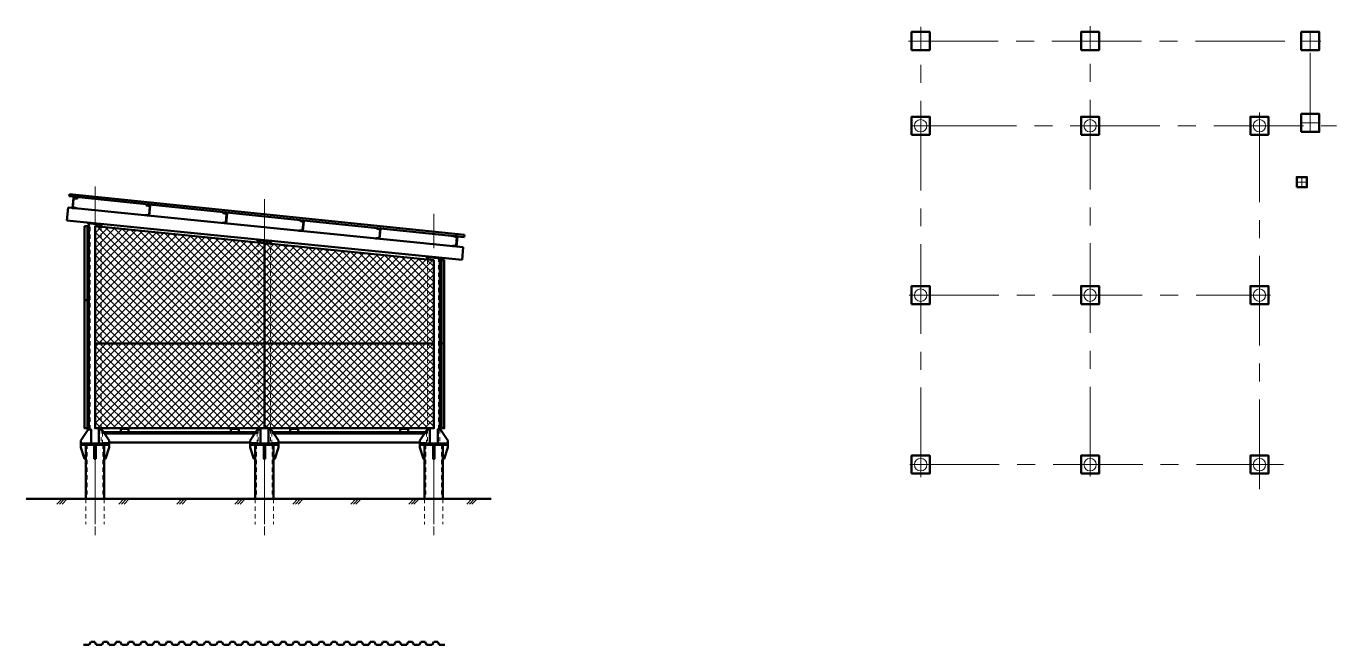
# Model space of a CAD drawing. Header units: millimetres. Extents: x -15843 to 52186, y -12703 to 19750.
# Drawn here: x -15843 to 7387, y 8798 to 19750 of the extents above; entities that cross this region are included whole.
import ezdxf

# ---------------------------------------------------------------- set-up
doc = ezdxf.new("R2010")
doc.units = ezdxf.units.MM
doc.linetypes.add('JIS_02_0.7', pattern=[1.35, 0.75, -0.6])
doc.linetypes.add('осевая', pattern=[50.8, 31.75, -6.35, 6.35, -6.35])
doc.layers.add('АС_Сваи', color=7, linetype='Continuous', lineweight=20)

# ---------------------------------------------------------------- blocks, each defined once
blk = doc.blocks.new('*U10')
at = {"color": 0, "linetype": 'ByBlock', "lineweight": -2}
blk.add_lwpolyline([(70, 0, 0.359625), (67, 3), (12, 14, -0.359625), (5, 23), (5, 157, -0.359625), (12, 166), (67, 177, 0.359625), (70, 180), (0, 180), (0, 0)], format="xyb", close=True, dxfattribs=at)
blk = doc.blocks.new('*U4')
at = {"color": 0, "linetype": 'ByBlock', "lineweight": -2}
blk.add_lwpolyline([(70, 0, 0.359625), (67, 3), (12, 14, -0.359625), (5, 23), (5, 157, -0.359625), (12, 166), (67, 177, 0.359625), (70, 180), (0, 180), (0, 0)], format="xyb", close=True, dxfattribs=at)

msp = doc.modelspace()

# ---------------------------------------------------------------- hatches: boundary and pattern name
at = {"layer": 'АС_Сваи', "ltscale": 100}
h = msp.add_hatch(dxfattribs=at)
h.set_pattern_fill('ANSI37', color=256, scale=30)
h.paths.add_polyline_path([(-14514, 14131), (-11734, 14131), (-11734, 15918), (-14514, 16196)], flags=16)
h.paths.add_polyline_path([(-14624, 14131), (-11624, 14131), (-11623, 15907), (-14624, 16207)])
h.paths.add_polyline_path([(-14514, 14131), (-14624, 14131), (-14624, 12631), (-14514, 12631)], flags=16)
h.paths.add_polyline_path([(-14624, 12631), (-11734, 12631), (-11734, 14131), (-14624, 14131)], flags=17)
h.paths.add_polyline_path([(-11624, 14131), (-14624, 14131), (-14624, 12631), (-11624, 12631)])
h.paths.add_polyline_path([(-11624, 15907), (-14624, 16207), (-14624, 14131), (-11624, 14131)], flags=17)
h.paths.add_polyline_path([(-11514, 15896), (-11623, 15907), (-11623, 14131), (-11514, 14131)], flags=0)
h.paths.add_polyline_path([(-11623, 12631), (-11514, 12631), (-11514, 14131), (-11623, 14131)], flags=16)
h.paths.add_polyline_path([(-11623, 14131), (-11623, 12631), (-8734, 12631), (-8734, 14131)], flags=17)
h.paths.add_polyline_path([(-8734, 14131), (-8734, 15618), (-11623, 15907), (-11623, 14131)], flags=16)
h.paths.add_polyline_path([(-8624, 15607), (-11623, 15907), (-11623, 14131), (-8624, 14131)])
h.paths.add_polyline_path([(-8624, 14131), (-11623, 14131), (-11623, 12631), (-8624, 12631)])
h = msp.add_hatch(dxfattribs=at)
h.set_pattern_fill('ANSI37', color=256, scale=30)
h.paths.add_polyline_path([(-14624, 14131), (-14514, 14131), (-14514, 16196), (-14624, 16207)])
h.paths.add_polyline_path([(-14514, 14131), (-14514, 12631), (-11734, 12631), (-11734, 14131)])
h.paths.add_polyline_path([(-11514, 14131), (-11514, 12631), (-8734, 12631), (-8734, 14131)])
h.paths.add_polyline_path([(-11624, 15907), (-11734, 15918), (-11734, 14131), (-11624, 14131)])
h.paths.add_polyline_path([(-11623, 14131), (-11514, 14131), (-11514, 15896), (-11623, 15907)], flags=17)
h.paths.add_polyline_path([(-8734, 14131), (-8734, 15618), (-11623, 15907), (-11623, 14131)])
h = msp.add_hatch(dxfattribs=at)
h.set_pattern_fill('ANSI37', color=256, scale=30)
h.paths.add_polyline_path([(-11514, 15896), (-11623, 15907), (-11623, 14131), (-11514, 14131)])

# ---------------------------------------------------------------- linework, layer by layer
at = {"layer": 'АС_Сваи', "linetype": 'осевая', "ltscale": 50}
for points in [[(3000, 11779), (3000, 19750)], [(0, 11763), (0, 19739)], [(-215, 19488), (7387, 19488)], [(6900, 18198), (6900, 19278)], [(0, 18098), (0, 18263)], [(6000, 11555), (6000, 18263)], [(110, 17988), (7364, 17988)], [(-14624, 10739), (-14624, 16915)], [(-11624, 10739), (-11624, 16686)], [(-8624, 10739), (-8624, 16426)], [(-203, 14988), (6198, 14988)], [(-195, 11988), (6424, 11988)]]:
    msp.add_lwpolyline(points, dxfattribs=at)
at = {"layer": 'АС_Сваи', "lineweight": 50, "ltscale": 100}
for points in [[(-160, 19328), (-160, 19648), (160, 19648), (160, 19328), (-160, 19328)], [(2840, 19328), (2840, 19648), (3160, 19648), (3160, 19328), (2840, 19328)], [(6740, 19328), (6740, 19648), (7060, 19648), (7060, 19328), (6740, 19328)], [(-160, 17828), (-160, 18148), (160, 18148), (160, 17828), (-160, 17828)], [(2840, 17828), (2840, 18148), (3160, 18148), (3160, 17828), (2840, 17828)], [(5840, 17828), (5840, 18148), (6160, 18148), (6160, 17828), (5840, 17828)], [(6740, 17878), (6740, 18198), (7060, 18198), (7060, 17878), (6740, 17878)], [(6660, 16898), (6660, 17078), (6840, 17078), (6840, 16898), (6660, 16898)], [(-15081, 16738), (-15077, 16776)], [(-15081, 16738), (-8083, 16017)], [(-15077, 16776), (-8079, 16056)], [(-15124, 16311), (-15101, 16538)], [(-15101, 16538), (-8101, 15838)], [(-15124, 16311), (-8124, 15611)], [(-14753, 16274), (-14495, 16248), (-14496, 16235), (-14755, 16261), (-14753, 16274)], [(-14759, 12631), (-14759, 16208), (-14809, 16208), (-14809, 12631), (-14759, 12631)], [(-14734, 16259), (-14734, 12611)], [(-14624, 16207), (-11623, 15907), (-11624, 14131), (-14624, 14131), (-14624, 16207)], [(-14514, 16237), (-14514, 16196)], [(-8083, 16017), (-8083, 16017), (-8079, 16056)], [(-11753, 15974), (-11495, 15948), (-11496, 15935), (-11755, 15961), (-11753, 15974)], [(-11734, 15959), (-11734, 15918)], [(-11623, 15907), (-8624, 15607), (-8623, 14131), (-11623, 14131), (-11623, 15907)], [(-11514, 15937), (-11514, 15896)], [(-8124, 15611), (-8101, 15838)], [(-8753, 15674), (-8495, 15648), (-8496, 15635), (-8755, 15661), (-8753, 15674)], [(-8734, 15659), (-8734, 15618)], [(-8514, 15637), (-8514, 12611)], [(-8489, 12631), (-8489, 15607), (-8439, 15607), (-8439, 12631), (-8489, 12631)], [(-160, 14828), (-160, 15148), (160, 15148), (160, 14828), (-160, 14828)], [(2840, 14828), (2840, 15148), (3160, 15148), (3160, 14828), (2840, 14828)], [(5840, 14828), (5840, 15148), (6160, 15148), (6160, 14828), (5840, 14828)], [(-14759, 14898), (-14809, 14898)], [(-14624, 14131), (-11624, 14131), (-11624, 12631), (-14624, 12631), (-14624, 14131)], [(-11623, 14131), (-8623, 14131), (-8623, 12631), (-11623, 12631), (-11623, 14131)], [(-8489, 14131), (-8439, 14131)], [(-14754, 12596), (-14754, 13811)], [(-14694, 12361), (-14694, 12611), (-14744, 12611), (-14874, 12417)], [(-14554, 12361), (-14554, 12611), (-14504, 12611), (-14374, 12417)], [(-14514, 12631), (-14514, 12611)], [(-14470, 12561), (-11778, 12561)], [(-14029, 12565), (-14029, 12623), (-14169, 12623), (-14169, 12565)], [(-12218, 12565), (-12218, 12623), (-12078, 12623), (-12078, 12565)], [(-11694, 12361), (-11694, 12611), (-11744, 12611), (-11874, 12417)], [(-11734, 12631), (-11734, 12611)], [(-11554, 12361), (-11554, 12611), (-11504, 12611), (-11374, 12417)], [(-11514, 12631), (-11514, 12611)], [(-11470, 12561), (-8778, 12561)], [(-11029, 12565), (-11029, 12623), (-11169, 12623), (-11169, 12565)], [(-9218, 12565), (-9218, 12623), (-9078, 12623), (-9078, 12565)], [(-8694, 12361), (-8694, 12611), (-8744, 12611), (-8874, 12417)], [(-8734, 12631), (-8734, 12611)], [(-8554, 12361), (-8554, 12611), (-8504, 12611), (-8374, 12417)], [(-14874, 12361), (-14874, 12417)], [(-14874, 12361), (-14374, 12361), (-14374, 12341), (-14874, 12341), (-14874, 12361)], [(-14874, 12341), (-14874, 12293), (-14809, 12091), (-14787, 12091)], [(-14787, 12341), (-14787, 11381)], [(-14637, 12341), (-14637, 12091), (-14624, 12091)], [(-14611, 12341), (-14611, 12091), (-14624, 12091)], [(-14461, 12341), (-14461, 11381)], [(-14374, 12341), (-14374, 12293), (-14439, 12091), (-14461, 12091)], [(-14456, 12540), (-11792, 12540)], [(-14374, 12361), (-14374, 12417)], [(-14374, 12382), (-11874, 12382)], [(-11874, 12361), (-11874, 12417)], [(-11874, 12361), (-11374, 12361), (-11374, 12341), (-11874, 12341), (-11874, 12361)], [(-11874, 12341), (-11874, 12293), (-11809, 12091), (-11787, 12091)], [(-11787, 12341), (-11787, 11381)], [(-11637, 12341), (-11637, 12091), (-11624, 12091)], [(-11611, 12341), (-11611, 12091), (-11624, 12091)], [(-11461, 12341), (-11461, 11381)], [(-11374, 12341), (-11374, 12293), (-11439, 12091), (-11461, 12091)], [(-11456, 12540), (-8792, 12540)], [(-11374, 12361), (-11374, 12417)], [(-11374, 12382), (-8874, 12382)], [(-8874, 12361), (-8874, 12417)], [(-8874, 12361), (-8374, 12361), (-8374, 12341), (-8874, 12341), (-8874, 12361)], [(-8874, 12341), (-8874, 12293), (-8809, 12091), (-8787, 12091)], [(-8787, 12341), (-8787, 11381)], [(-8637, 12341), (-8637, 12091), (-8624, 12091)], [(-8611, 12341), (-8611, 12091), (-8624, 12091)], [(-8461, 12341), (-8461, 11381)], [(-8374, 12341), (-8374, 12293), (-8439, 12091), (-8461, 12091)], [(-8374, 12361), (-8374, 12417)], [(-160, 11828), (-160, 12148), (160, 12148), (160, 11828), (-160, 11828)], [(2840, 11828), (2840, 12148), (3160, 12148), (3160, 11828), (2840, 11828)], [(5840, 11828), (5840, 12148), (6160, 12148), (6160, 11828), (5840, 11828)], [(-15843, 11381), (-7607, 11381)], [(-14726, 8798), (-14701, 8848)], [(-14701, 8848), (-14626, 8848)], [(-14601, 8798), (-14626, 8848)], [(-14501, 8798), (-14476, 8848)], [(-14476, 8848), (-14401, 8848)], [(-14376, 8798), (-14401, 8848)], [(-14276, 8798), (-14251, 8848)], [(-14251, 8848), (-14176, 8848)], [(-14151, 8798), (-14176, 8848)], [(-14051, 8798), (-14026, 8848)], [(-14026, 8848), (-13951, 8848)], [(-13926, 8798), (-13951, 8848)], [(-13826, 8798), (-13801, 8848)], [(-13801, 8848), (-13726, 8848)], [(-13701, 8798), (-13726, 8848)], [(-13601, 8798), (-13576, 8848)], [(-13576, 8848), (-13501, 8848)], [(-13476, 8798), (-13501, 8848)], [(-13376, 8798), (-13351, 8848)], [(-13351, 8848), (-13276, 8848)], [(-13251, 8798), (-13276, 8848)], [(-13151, 8798), (-13126, 8848)], [(-13126, 8848), (-13051, 8848)], [(-13026, 8798), (-13051, 8848)], [(-12926, 8798), (-12901, 8848)], [(-12901, 8848), (-12826, 8848)], [(-12801, 8798), (-12826, 8848)], [(-12701, 8798), (-12676, 8848)], [(-12676, 8848), (-12601, 8848)], [(-12576, 8798), (-12601, 8848)], [(-12476, 8798), (-12451, 8848)], [(-12451, 8848), (-12376, 8848)], [(-12351, 8798), (-12376, 8848)], [(-12251, 8798), (-12226, 8848)], [(-12226, 8848), (-12151, 8848)], [(-12126, 8798), (-12151, 8848)], [(-12026, 8798), (-12001, 8848)], [(-12001, 8848), (-11926, 8848)], [(-11901, 8798), (-11926, 8848)], [(-11801, 8798), (-11776, 8848)], [(-11776, 8848), (-11701, 8848)], [(-11676, 8798), (-11701, 8848)], [(-11576, 8798), (-11551, 8848)], [(-11551, 8848), (-11476, 8848)], [(-11451, 8798), (-11476, 8848)], [(-11351, 8798), (-11326, 8848)], [(-11326, 8848), (-11251, 8848)], [(-11226, 8798), (-11251, 8848)], [(-11126, 8798), (-11101, 8848)], [(-11101, 8848), (-11026, 8848)], [(-11001, 8798), (-11026, 8848)], [(-10901, 8798), (-10876, 8848)], [(-10876, 8848), (-10801, 8848)], [(-10776, 8798), (-10801, 8848)], [(-10676, 8798), (-10651, 8848)], [(-10651, 8848), (-10576, 8848)], [(-10551, 8798), (-10576, 8848)], [(-10451, 8798), (-10426, 8848)], [(-10426, 8848), (-10351, 8848)], [(-10326, 8798), (-10351, 8848)], [(-10226, 8798), (-10201, 8848)], [(-10201, 8848), (-10126, 8848)], [(-10101, 8798), (-10126, 8848)], [(-10001, 8798), (-9976, 8848)], [(-9976, 8848), (-9901, 8848)], [(-9876, 8798), (-9901, 8848)], [(-9776, 8798), (-9751, 8848)], [(-9751, 8848), (-9676, 8848)], [(-9651, 8798), (-9676, 8848)], [(-9551, 8798), (-9526, 8848)], [(-9526, 8848), (-9451, 8848)], [(-9426, 8798), (-9451, 8848)], [(-9326, 8798), (-9301, 8848)], [(-9301, 8848), (-9226, 8848)], [(-9201, 8798), (-9226, 8848)], [(-9101, 8798), (-9076, 8848)], [(-9076, 8848), (-9001, 8848)], [(-8976, 8798), (-9001, 8848)], [(-8876, 8798), (-8851, 8848)], [(-8851, 8848), (-8776, 8848)], [(-8751, 8798), (-8776, 8848)], [(-8651, 8798), (-8626, 8848)], [(-8626, 8848), (-8551, 8848)], [(-8526, 8798), (-8551, 8848)], [(-14826, 8798), (-14726, 8798)], [(-14601, 8798), (-14501, 8798)], [(-14376, 8798), (-14276, 8798)], [(-14151, 8798), (-14051, 8798)], [(-13926, 8798), (-13826, 8798)], [(-13701, 8798), (-13601, 8798)], [(-13476, 8798), (-13376, 8798)], [(-13251, 8798), (-13151, 8798)], [(-13026, 8798), (-12926, 8798)], [(-12801, 8798), (-12701, 8798)], [(-12576, 8798), (-12476, 8798)], [(-12351, 8798), (-12251, 8798)], [(-12126, 8798), (-12026, 8798)], [(-11901, 8798), (-11801, 8798)], [(-11676, 8798), (-11576, 8798)], [(-11451, 8798), (-11351, 8798)], [(-11226, 8798), (-11126, 8798)], [(-11001, 8798), (-10901, 8798)], [(-10776, 8798), (-10676, 8798)], [(-10551, 8798), (-10451, 8798)], [(-10326, 8798), (-10226, 8798)], [(-10101, 8798), (-10001, 8798)], [(-9876, 8798), (-9776, 8798)], [(-9651, 8798), (-9551, 8798)], [(-9426, 8798), (-9326, 8798)], [(-9201, 8798), (-9101, 8798)], [(-8976, 8798), (-8876, 8798)], [(-8751, 8798), (-8651, 8798)], [(-8526, 8798), (-8426, 8798)]]:
    msp.add_lwpolyline(points, dxfattribs=at)
at = {"layer": 'АС_Сваи', "ltscale": 100}
for points in [[(0, 19648), (0, 19328)], [(3000, 19648), (3000, 19328)], [(6900, 19648), (6900, 19328)], [(-160, 19488), (160, 19488)], [(2840, 19488), (3160, 19488)], [(6740, 19488), (7060, 19488)], [(0, 18148), (0, 18098)], [(0, 17828), (0, 18148)], [(3000, 18148), (3000, 17828)], [(6000, 18148), (6000, 17828)], [(6900, 18198), (6900, 17878)], [(-160, 17988), (-110, 17988)], [(-160, 17988), (160, 17988)], [(110, 17988), (160, 17988)], [(2840, 17988), (3160, 17988)], [(5840, 17988), (6160, 17988)], [(6740, 18038), (7060, 18038)], [(0, 17878), (0, 17828)], [(6660, 16988), (6840, 16988)], [(6750, 16898), (6750, 17078), (6840, 17078)], [(0, 15148), (0, 14828)], [(3000, 15148), (3000, 14828)], [(6000, 15148), (6000, 14828)], [(-160, 14988), (160, 14988)], [(2840, 14988), (3160, 14988)], [(5840, 14988), (6160, 14988)], [(-14456, 12540), (-14494, 12540)], [(-14374, 12382), (-14494, 12382)], [(-11874, 12382), (-11754, 12382)], [(-11792, 12540), (-11754, 12540)], [(-11456, 12540), (-11494, 12540)], [(-11374, 12382), (-11494, 12382)], [(-8754, 12382), (-8874, 12382)], [(-8754, 12540), (-8792, 12540)], [(0, 12148), (0, 11828)], [(3000, 12148), (3000, 11828)], [(6000, 12148), (6000, 11828)], [(-160, 11988), (160, 11988)], [(2840, 11988), (3160, 11988)], [(5840, 11988), (6160, 11988)], [(-15208, 11381), (-15299, 11290)], [(-15162, 11381), (-15253, 11290)], [(-15116, 11381), (-15206, 11290)], [(-14111, 11381), (-14202, 11290)], [(-14065, 11381), (-14156, 11290)], [(-14019, 11381), (-14110, 11290)], [(-13085, 11381), (-13175, 11290)], [(-13038, 11381), (-13129, 11290)], [(-12992, 11381), (-13083, 11290)], [(-12058, 11381), (-12148, 11290)], [(-12011, 11381), (-12102, 11290)], [(-11965, 11381), (-12056, 11290)], [(-11031, 11381), (-11121, 11290)], [(-10984, 11381), (-11075, 11290)], [(-10938, 11381), (-11029, 11290)], [(-10004, 11381), (-10094, 11290)], [(-9957, 11381), (-10048, 11290)], [(-9911, 11381), (-10002, 11290)], [(-8977, 11381), (-9067, 11290)], [(-8931, 11381), (-9021, 11290)], [(-8884, 11381), (-8975, 11290)], [(-7950, 11381), (-8040, 11290)], [(-7904, 11381), (-7994, 11290)], [(-7857, 11381), (-7948, 11290)]]:
    msp.add_lwpolyline(points, dxfattribs=at)
at = {"layer": 'АС_Сваи', "linetype": 'JIS_02_0.7', "ltscale": 100}
for points in [[(-14710, 12611), (-14710, 16256)], [(-14538, 16199), (-14538, 16239)], [(-14514, 12631), (-14514, 16196)], [(-11734, 15918), (-11734, 12631)], [(-11710, 15916), (-11710, 15956)], [(-11538, 15899), (-11538, 15939)], [(-11514, 12631), (-11514, 15896)], [(-8734, 15618), (-8734, 12631)], [(-8710, 15616), (-8710, 15656)], [(-8538, 12611), (-8538, 15639)], [(-14538, 12611), (-14538, 12631)], [(-14514, 12611), (-14514, 12361)], [(-14470, 12561), (-14494, 12561), (-14494, 12361)], [(-11778, 12561), (-11754, 12561), (-11754, 12361)], [(-11734, 12611), (-11734, 12361)], [(-11710, 12611), (-11710, 12631)], [(-11538, 12611), (-11538, 12631)], [(-11514, 12611), (-11514, 12361)], [(-11470, 12561), (-11494, 12561), (-11494, 12361)], [(-8778, 12561), (-8754, 12561), (-8754, 12361)], [(-8734, 12611), (-8734, 12361)], [(-8710, 12611), (-8710, 12631)], [(-8514, 12611), (-8514, 12361)], [(-14763, 12341), (-14763, 11381)], [(-14485, 12341), (-14485, 11381)], [(-11763, 12341), (-11763, 11381)], [(-11485, 12341), (-11485, 11381)], [(-8763, 12341), (-8763, 11381)], [(-8485, 12341), (-8485, 11381)], [(-14787, 11381), (-14787, 10930)], [(-14461, 11381), (-14461, 10930)], [(-11787, 11381), (-11787, 10930)], [(-11461, 11381), (-11461, 10930)], [(-8787, 11381), (-8787, 10930)], [(-8461, 11381), (-8461, 10930)]]:
    msp.add_lwpolyline(points, dxfattribs=at)
at = {"layer": 'АС_Сваи', "ltscale": 100}
for centre in [(0, 17988), (3000, 17988), (6000, 17988), (0, 14988), (3000, 14988), (6000, 14988), (0, 11988), (3000, 11988), (6000, 11988)]:
    msp.add_circle(centre, 110, dxfattribs=at)

# ---------------------------------------------------------------- block references
at = {"layer": 'АС_Сваи', "lineweight": 50, "ltscale": 100, "rotation": 354.2894068625008}
msp.add_blockref('*U10', (-15024, 16531), dxfattribs=at)
at = {"layer": 'АС_Сваи', "lineweight": 50, "ltscale": 100, "xscale": -1, "rotation": 354.2894068625034}
for p in [(-13664, 16395), (-12304, 16259), (-10944, 16123), (-9584, 15987), (-8224, 15851)]:
    msp.add_blockref('*U4', p, dxfattribs=at)

# ---------------------------------------------------------------- next in the draw order: wipeouts: each hides what was drawn before it
at = {"linetype": 'Continuous'}
for points in [[(-14787, 10930), (-14461, 10930), (-14461, 10894), (-14787, 10894)], [(-11787, 10930), (-11461, 10930), (-11461, 10894), (-11787, 10894)], [(-8787, 10930), (-8461, 10930), (-8461, 10894), (-8787, 10894)]]:
    msp.add_wipeout(points, dxfattribs=at).dxf.layer = 'АС_Сваи'

doc.saveas('drawing.dxf')
